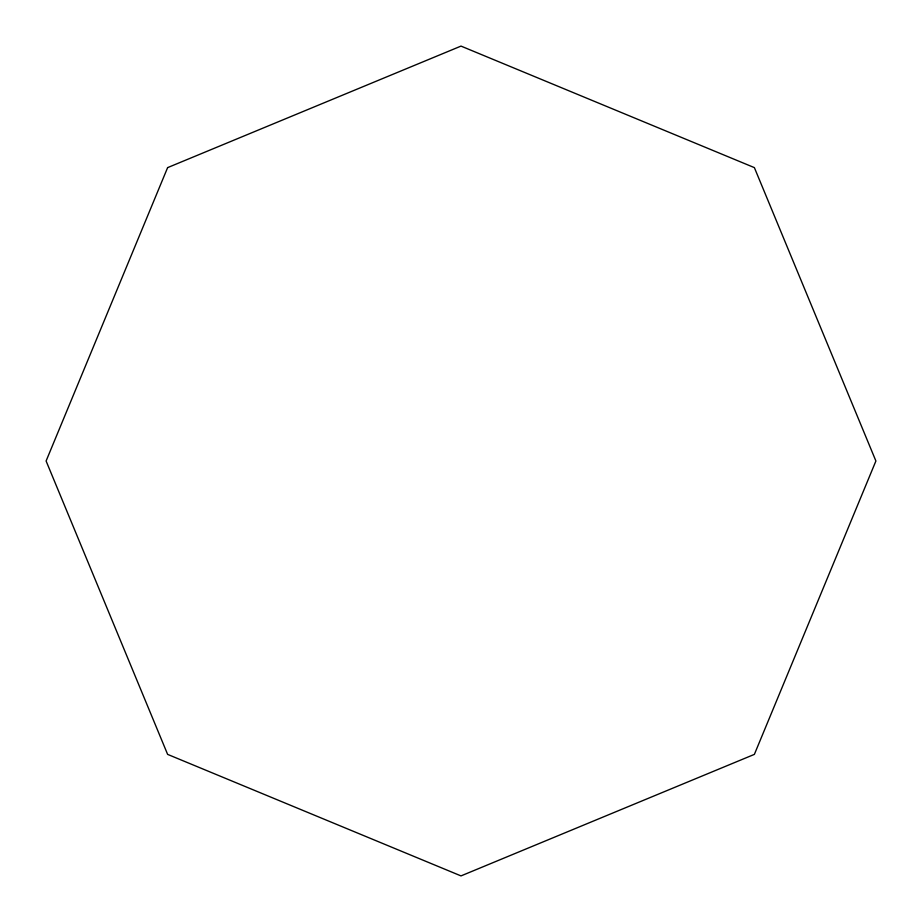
<?xml version="1.0" encoding="UTF-8"?>
<svg xmlns="http://www.w3.org/2000/svg" width="922" height="922" viewBox="0 0 922 922"><rect width="100%" height="100%" fill="white"/><g stroke="black" fill="none" stroke-linecap="round" stroke-linejoin="round"><path stroke-width="1.38" d="M167.62 167.62L46.1 461L167.62 754.38L461 875.9L754.38 754.38L875.9 461L754.38 167.62L461 46.1L167.62 167.62"/></g></svg>
